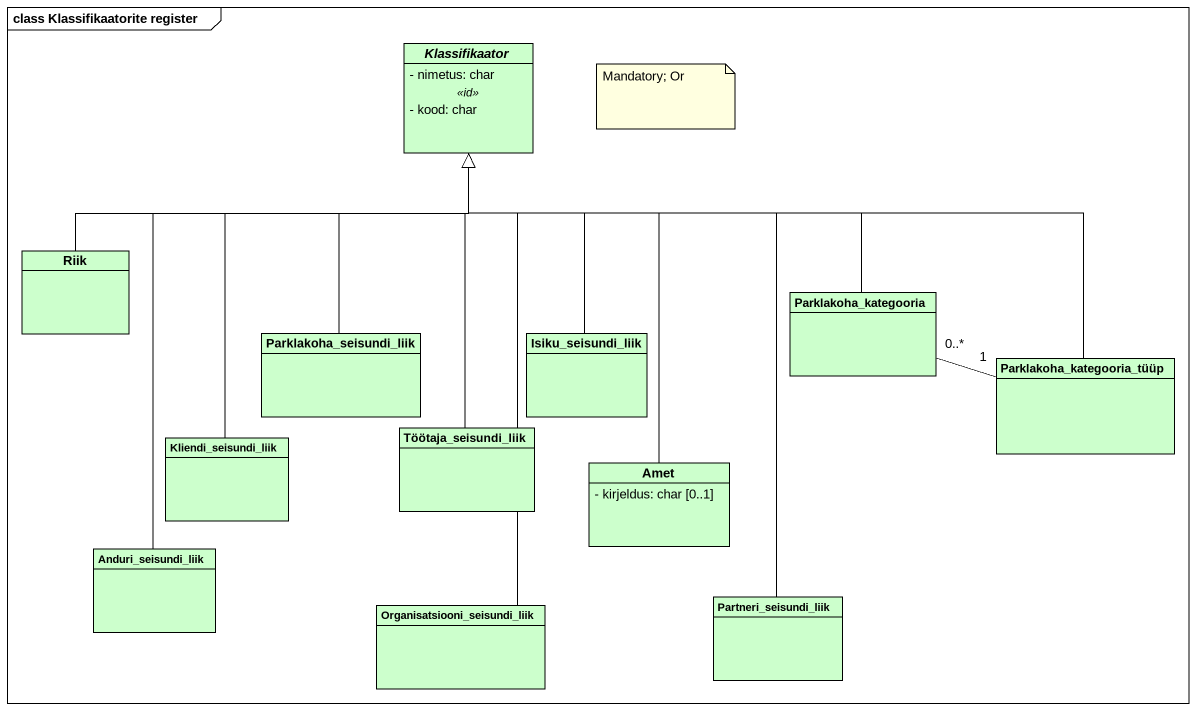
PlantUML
@startuml
mainframe class Klassifikaatorite register
hide circle
hide empty members
skinparam classAttributeIconSize 0
abstract class Klassifikaator #CCFFCC {
  - nimetus: char
  .. <<id>> ..
  - kood: char
}
class Riik #CCFFCC
class Parklakoha_seisundi_liik #CCFFCC
class Isiku_seisundi_liik #CCFFCC
class Parklakoha_kategooria #CCFFCC
class Parklakoha_kategooria_tüüp #CCFFCC
class Kliendi_seisundi_liik #CCFFCC
class Töötaja_seisundi_liik #CCFFCC
class Amet #CCFFCC {
  - kirjeldus: char [0..1]
}
class Anduri_seisundi_liik #CCFFCC
class "Organisatsiooni_seisundi_liik" as Organisatsiooni_seisundi #CCFFCC
class Partneri_seisundi_liik #CCFFCC
Riik -right-|> Klassifikaator
Parklakoha_seisundi_liik -up-|> Klassifikaator
Isiku_seisundi_liik -up-|> Klassifikaator
Parklakoha_kategooria -left-|> Klassifikaator
Parklakoha_kategooria_tüüp -left-|> Klassifikaator
Parklakoha_kategooria_tüüp "1" -left- "0..*" Parklakoha_kategooria
Kliendi_seisundi_liik -up-|> Klassifikaator
Töötaja_seisundi_liik -up-|> Klassifikaator
Amet -up-|> Klassifikaator
Anduri_seisundi_liik -up-|> Klassifikaator
Organisatsiooni_seisundi -up-|> Klassifikaator
Partneri_seisundi_liik -up-|> Klassifikaator
note as N1
  Mandatory; Or
end note
@enduml
